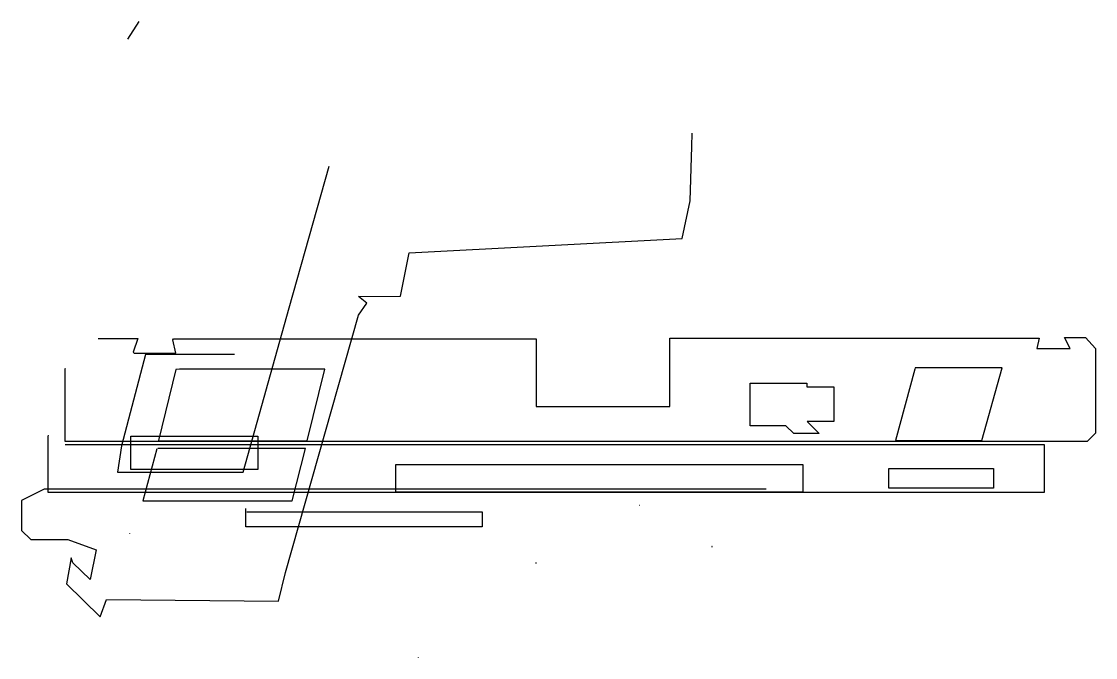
# Model space of a CAD drawing. Header units: metres. Extents: x -0.9 to 36.4, y 15.2 to 37.2.
import ezdxf

# ---------------------------------------------------------------- set-up
doc = ezdxf.new("R2010")
doc.units = ezdxf.units.M

msp = doc.modelspace()

# ---------------------------------------------------------------- linework, layer by layer
for points in [[(3.168, 37.224), (2.776, 36.616)], [(24.943, 20.989), (-0.114, 20.989), (-0.902, 20.596), (-0.902, 19.564), (-0.583, 19.245), (0.712, 19.245), (1.689, 18.888), (1.482, 17.856), (0.881, 18.438), (0.825, 18.607), (0.656, 17.705), (1.825, 16.563), (2.05, 17.163), (8.02, 17.107), (8.264, 18.102), (10.788, 27.027), (11.087, 27.454), (10.788, 27.681), (12.254, 27.696), (12.549, 29.195), (22.021, 29.689), (22.306, 30.998), (22.363, 32.891), (22.377, 33.353)], [(6.493, 25.668), (3.405, 25.668), (2.574, 22.495), (2.425, 21.579), (2.439, 21.579), (6.795, 21.579), (8.388, 27.289), (9.774, 32.2)], [(1.755, 26.223), (3.137, 26.223), (2.969, 25.748), (3.006, 25.719), (4.455, 25.719), (4.353, 26.178), (4.374, 26.214), (16.955, 26.214), (16.955, 23.866), (21.573, 23.866), (21.596, 23.866), (21.596, 26.234), (34.41, 26.234), (34.337, 25.877), (35.495, 25.877), (35.291, 26.256), (36.02, 26.256), (36.369, 25.877), (36.369, 22.935), (36.078, 22.643), (34.636, 22.643), (34.62, 22.643), (0.611, 22.643), (0.611, 25.182), (0.62, 25.184)], [(4.459, 25.15), (3.857, 22.677), (9.017, 22.676), (9.622, 25.159), (4.579, 25.158), (4.459, 25.15)], [(30.097, 25.163), (29.434, 22.678), (32.429, 22.678), (33.131, 25.208), (30.112, 25.208), (30.097, 25.163)], [(24.388, 24.675), (26.355, 24.675), (26.355, 24.54), (27.287, 24.54), (27.287, 23.337), (26.366, 23.337), (26.691, 23.017), (26.778, 22.93), (25.9, 22.93), (25.618, 23.19), (24.382, 23.19), (24.382, 24.672), (24.388, 24.675)], [(0.61, 22.541), (34.584, 22.541), (34.584, 22.541), (34.584, 20.873), (0.024, 20.873), (0.024, 22.827), (0.034, 22.87)], [(2.896, 22.835), (7.305, 22.835), (7.305, 21.679), (2.896, 21.679), (2.896, 22.835)], [(3.793, 22.394), (3.312, 20.589), (8.496, 20.589), (8.949, 22.403), (3.831, 22.403)], [(12.084, 21.85), (26.211, 21.85), (26.211, 20.892), (12.084, 20.892), (12.084, 21.85)], [(29.201, 21.709), (32.828, 21.709), (32.828, 21.033), (29.201, 21.033), (29.201, 21.709)], [(6.922, 20.209), (15.081, 20.209), (15.081, 19.691), (6.886, 19.691), (6.886, 20.326)], [(20.545, 20.431), (20.528, 20.431)], [(2.858, 19.458), (2.858, 19.471), (2.853, 19.471)], [(23.066, 18.98), (23.066, 19.003), (23.057, 19.003)], [(16.956, 18.413), (16.957, 18.436), (16.948, 18.436)], [(12.879, 15.151), (12.879, 15.161), (12.875, 15.161)]]:
    msp.add_lwpolyline(points)

doc.saveas('drawing.dxf')
